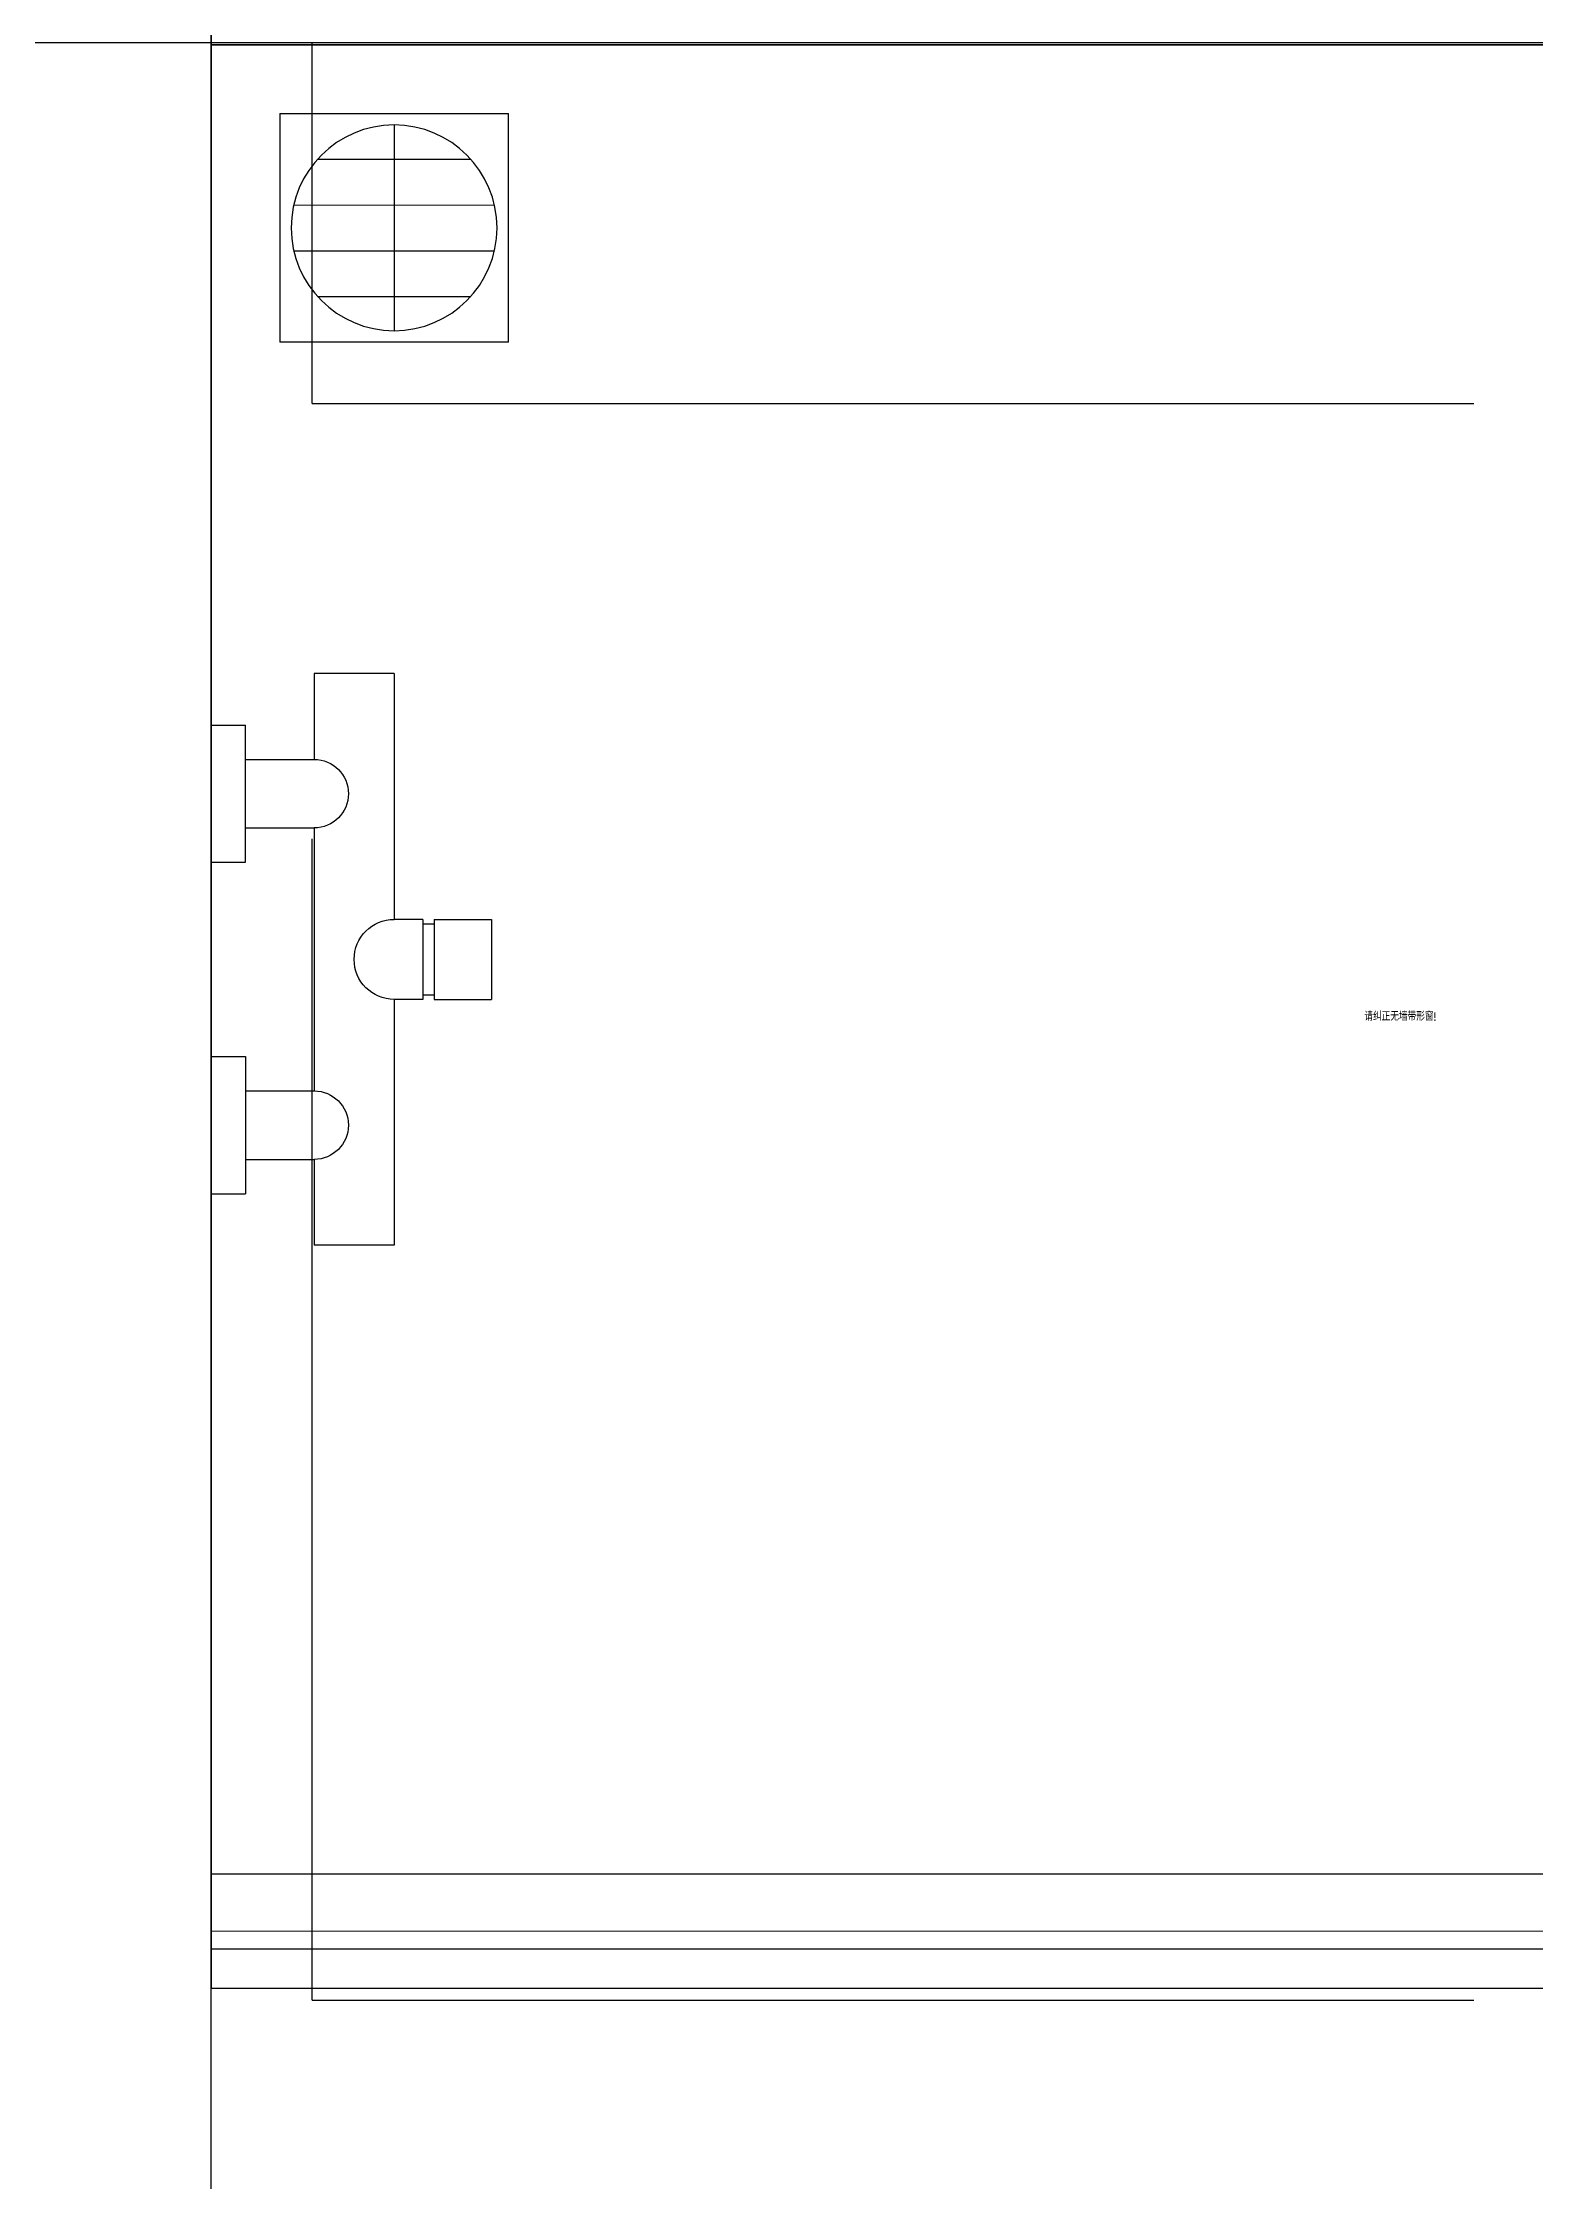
# Model space of a CAD drawing. Extents: x -284868 to 304789, y -137694 to 137894.
# Drawn here: x 154673 to 155325, y -24708 to -23773 of the extents above; entities that cross this region are included whole.
import ezdxf
from ezdxf.enums import TextEntityAlignment as Align

# ---------------------------------------------------------------- set-up
doc = ezdxf.new("R2010")
doc.units = 0
doc.layers.get('0').update_dxf_attribs({"linetype": 'CONTINUOUS'})
doc.layers.add('0-底图', color=251, linetype='CONTINUOUS')
doc.layers.add('0-非设计区域', color=251, linetype='CONTINUOUS')
doc.styles.add('_TCH_WINDOW', font='simplex.shx', dxfattribs={"height": 3.5, "bigfont": 'hztxt.shx'})

# ---------------------------------------------------------------- blocks, each defined once
blk = doc.blocks.new('*U242')
for p, q in [((-300, -920), (-300, 680)), ((-250, -920), (-250, 680)), ((550, -920), (550, 680)), ((-283, -120), (-283, -920)), ((-275, -920), (-275, -120)), ((420, -790), (420, -890)), ((420, -790), (520, -790)), ((520, -890), (520, -790)), ((167.5, -797.5), (132.5, -797.5)), ((132.5, -822.5), (132.5, -797.5)), ((167.5, -822.5), (167.5, -797.5)), ((460, -883.88), (460, -796.13)), ((480, -883.88), (480, -796.13)), ((440, -873.54), (440, -806.46)), ((500, -873.54), (500, -806.46)), ((167.5, -822.5), (132.5, -822.5)), ((134.5, -827.5), (134.5, -822.5)), ((165.5, -827.5), (165.5, -822.5)), ((132.5, -827.5), (132.5, -840)), ((167.5, -827.5), (132.5, -827.5)), ((167.5, -827.5), (167.5, -840)), ((25, -840), (25, -875)), ((132.5, -840), (25, -840)), ((275, -840), (167.5, -840)), ((275, -840), (275, -875)), ((515, -840), (425, -840)), ((62.5, -875), (25, -875)), ((62.5, -905), (62.5, -875)), ((92.5, -905), (92.5, -875)), ((207.5, -875), (92.5, -875)), ((207.5, -905), (207.5, -875)), ((275, -875), (237.5, -875)), ((237.5, -905), (237.5, -875)), ((520, -890), (420, -890)), ((47.5, -920), (47.5, -905)), ((107.5, -905), (47.5, -905)), ((107.5, -920), (107.5, -905)), ((192.5, -920), (192.5, -905)), ((192.5, -905), (252.5, -905)), ((252.5, -920), (252.5, -905)), ((-250, -920), (-300, -920)), ((-283, -920), (-275, -920)), ((550, -920), (-250, -920)), ((107.5, -920), (47.5, -920)), ((192.5, -920), (107.5, -920)), ((192.5, -920), (252.5, -920))]:
    blk.add_line(p, q)
blk.add_circle((470, -840), 45)
for centre, radius, start, end in [((150, -840), 17.5, 180, 0), ((77.5, -875), 15, 0, 180), ((222.5, -875), 15, 0, 180)]:
    blk.add_arc(centre, radius, start, end)
blk = doc.blocks.new('133$WINLIB2D$00000001')
for points in [[(0.5, -0.5), (0.5, 0.5)], [(-0.5, -0.5), (0.5, -0.5)]]:
    blk.add_lwpolyline(points)
blk = doc.blocks.new('A$C5ed5d99b')
for p in [(11250, 0), (11250, -2800)]:
    blk.add_line(p, (11250, -200))
at = {"xscale": -1600, "yscale": 200, "zscale": -1600}
blk.add_blockref('133$WINLIB2D$00000001', (12050, -100), dxfattribs=at)
at = {"xscale": -1, "rotation": 270.0013356586533}
blk.add_blockref('*U242', (12170.01, -750.01, 0), dxfattribs=at)
at = {"style": '_TCH_WINDOW', "width": 0.8}
blk.add_text('请纠正无墙带形窗!', height=3.5, dxfattribs=at).set_placement((11769.99, -625.03), align=Align.MIDDLE_CENTER)
blk.add_text('请纠正无墙带形窗!', height=3.5, dxfattribs=at).set_placement((11769.99, -625.03), align=Align.MIDDLE_CENTER)
blk.add_text('请纠正无墙带形窗!', height=3.5, dxfattribs=at).set_placement((11769.99, -625.03), align=Align.MIDDLE_CENTER)
blk.add_text('请纠正无墙带形窗!', height=3.5, dxfattribs=at).set_placement((11769.99, -625.03), align=Align.MIDDLE_CENTER)
blk.add_text('请纠正无墙带形窗!', height=3.5, dxfattribs=at).set_placement((11769.99, -625.03), align=Align.MIDDLE_CENTER)
blk.add_text('请纠正无墙带形窗!', height=3.5, dxfattribs=at).set_placement((11769.99, -625.03), align=Align.MIDDLE_CENTER)

msp = doc.modelspace()

# ---------------------------------------------------------------- hatches: boundary and pattern name
at = {"layer": '0-非设计区域', "ltscale": 3}
h = msp.add_hatch(dxfattribs=at)
h.set_pattern_fill('ANGLE', color=256, scale=100)
h.set_pattern_definition([(0, (-290154.35, 452446.1), (0, 698.5), [508, -190.5]), (90, (-290154.35, 452446.1), (-698.5, 4e-14), [508, -190.5])])
h.paths.add_polyline_path([(143696.48, -23772.7), (143696.48, -32822.7), (148446.48, -32822.7), (148446.48, -31022.7), (157813.64, -31022.7), (158146.48, -30689.85), (158146.48, -24105.54), (157813.64, -23772.7)])

# ---------------------------------------------------------------- linework, layer by layer
msp.add_lwpolyline([(143696.48, -23772.7), (143696.48, -32822.7), (148446.48, -32822.7), (148446.48, -31022.7), (157813.64, -31022.7), (158146.48, -30689.85), (158146.48, -24105.54), (157813.64, -23772.7)], close=True, dxfattribs=at)

# ---------------------------------------------------------------- block references
at = {"layer": '0-底图'}
msp.add_blockref('A$C5ed5d99b', (143496.48, -23573.63), dxfattribs=at)

doc.saveas('drawing.dxf')
